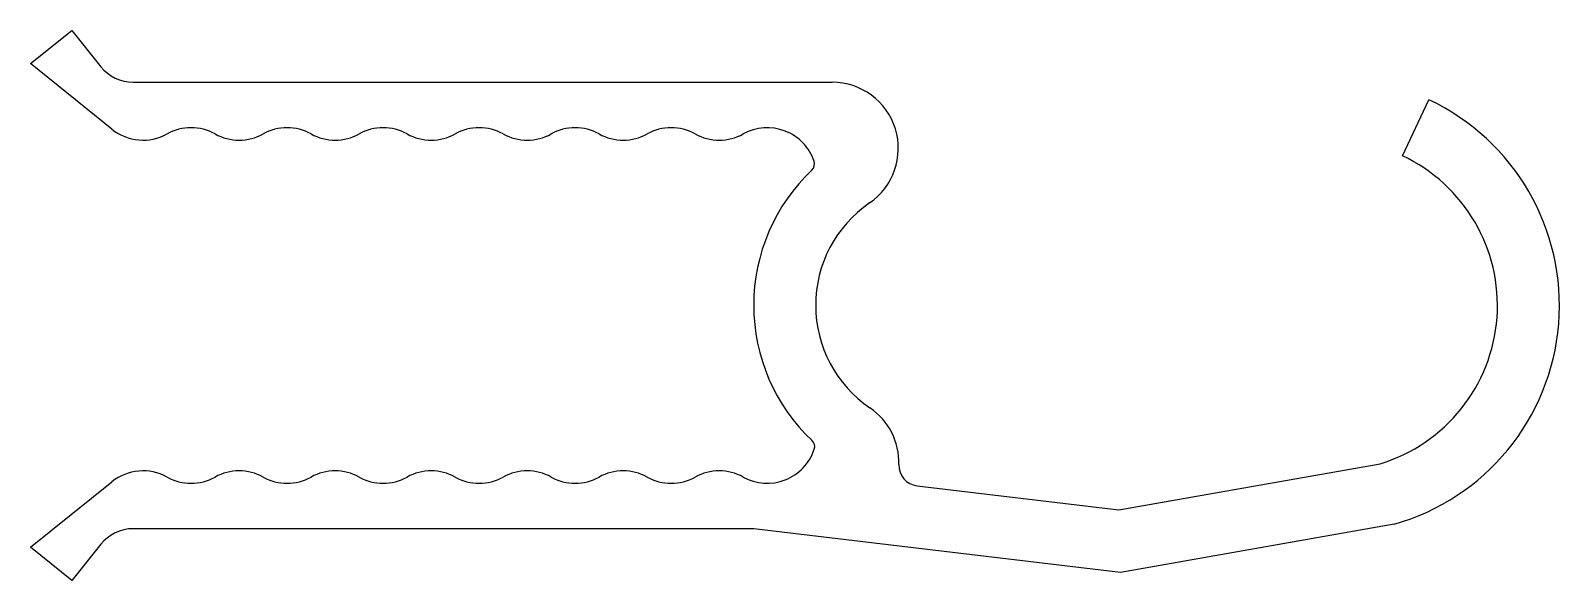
# Model space of a CAD drawing. Extents: x 835 to 872, y 453.3 to 466.6.
import ezdxf

# ---------------------------------------------------------------- set-up
doc = ezdxf.new("R2010")
doc.units = 0
doc.layers.add('ANA', color=220, linetype='CONTINUOUS')

msp = doc.modelspace()

# ---------------------------------------------------------------- linework, layer by layer
at = {"layer": 'ANA', "color": 0}
for p, q in [((835.015, 465.807), (836.015, 466.607)), ((836.015, 466.607), (836.716, 465.732)), ((836.985, 464.222), (835.015, 465.807)), ((837.496, 465.357), (854.415, 465.357)), ((868.215, 463.578), (868.852, 464.935)), ((861.352, 455.014), (867.673, 456.128)), ((835.015, 454.107), (836.985, 455.692)), ((856.47, 455.596), (861.352, 455.014)), ((852.515, 454.557), (837.496, 454.557)), ((861.394, 453.498), (852.515, 454.557)), ((868.015, 454.665), (861.394, 453.498)), ((836.015, 453.307), (835.015, 454.107)), ((836.716, 454.182), (836.015, 453.307))]:
    msp.add_line(p, q, dxfattribs=at)
for centre, radius, start, end in [((837.496, 466.357), 1, 218.7, 270), ((854.415, 463.757), 1.6, 304.4174, 90), ((866.515, 459.957), 5.5, 285.8266, 64.8493), ((837.737, 465.157), 1.2, 231.1886, 298.955), ((838.899, 463.057), 1.2, 61.045, 118.955), ((840.061, 465.157), 1.2, 241.045, 298.955), ((841.223, 463.057), 1.2, 61.045, 118.955), ((842.385, 465.157), 1.2, 241.045, 298.955), ((843.547, 463.057), 1.2, 61.045, 118.955), ((844.709, 465.157), 1.2, 241.045, 298.955), ((845.871, 463.057), 1.2, 61.045, 118.955), ((847.033, 465.157), 1.2, 241.045, 298.955), ((848.194, 463.057), 1.2, 61.045, 118.955), ((849.356, 465.157), 1.2, 241.045, 298.955), ((850.518, 463.057), 1.2, 61.045, 118.955), ((851.68, 465.157), 1.2, 241.045, 298.955), ((852.842, 463.057), 1.2, 18.8474, 118.955), ((853.788, 463.38), 0.2, 313.3489, 18.8474), ((866.515, 459.957), 4, 286.8334, 64.8493), ((857.015, 459.962), 4.5, 133.3489, 226.6962), ((857.015, 459.962), 3, 124.4174, 235.8154), ((854.43, 456.157), 1.6, 358.2392, 55.8154), ((853.791, 456.542), 0.2, 341.6359, 46.6962), ((852.842, 456.857), 1.2, 241.045, 341.6359), ((837.737, 454.757), 1.2, 61.045, 128.8114), ((840.061, 454.757), 1.2, 61.045, 118.955), ((842.385, 454.757), 1.2, 61.045, 118.955), ((844.709, 454.757), 1.2, 61.045, 118.955), ((847.033, 454.757), 1.2, 61.045, 118.955), ((849.356, 454.757), 1.2, 61.045, 118.955), ((851.68, 454.757), 1.2, 61.045, 118.955), ((856.529, 456.092), 0.5, 178.2392, 263.2), ((838.899, 456.857), 1.2, 241.045, 298.955), ((841.223, 456.857), 1.2, 241.045, 298.955), ((843.547, 456.857), 1.2, 241.045, 298.955), ((845.871, 456.857), 1.2, 241.045, 298.955), ((848.194, 456.857), 1.2, 241.045, 298.955), ((850.518, 456.857), 1.2, 241.045, 298.955), ((837.496, 453.557), 1, 90, 141.3)]:
    msp.add_arc(centre, radius, start, end, dxfattribs=at)

doc.saveas('drawing.dxf')
